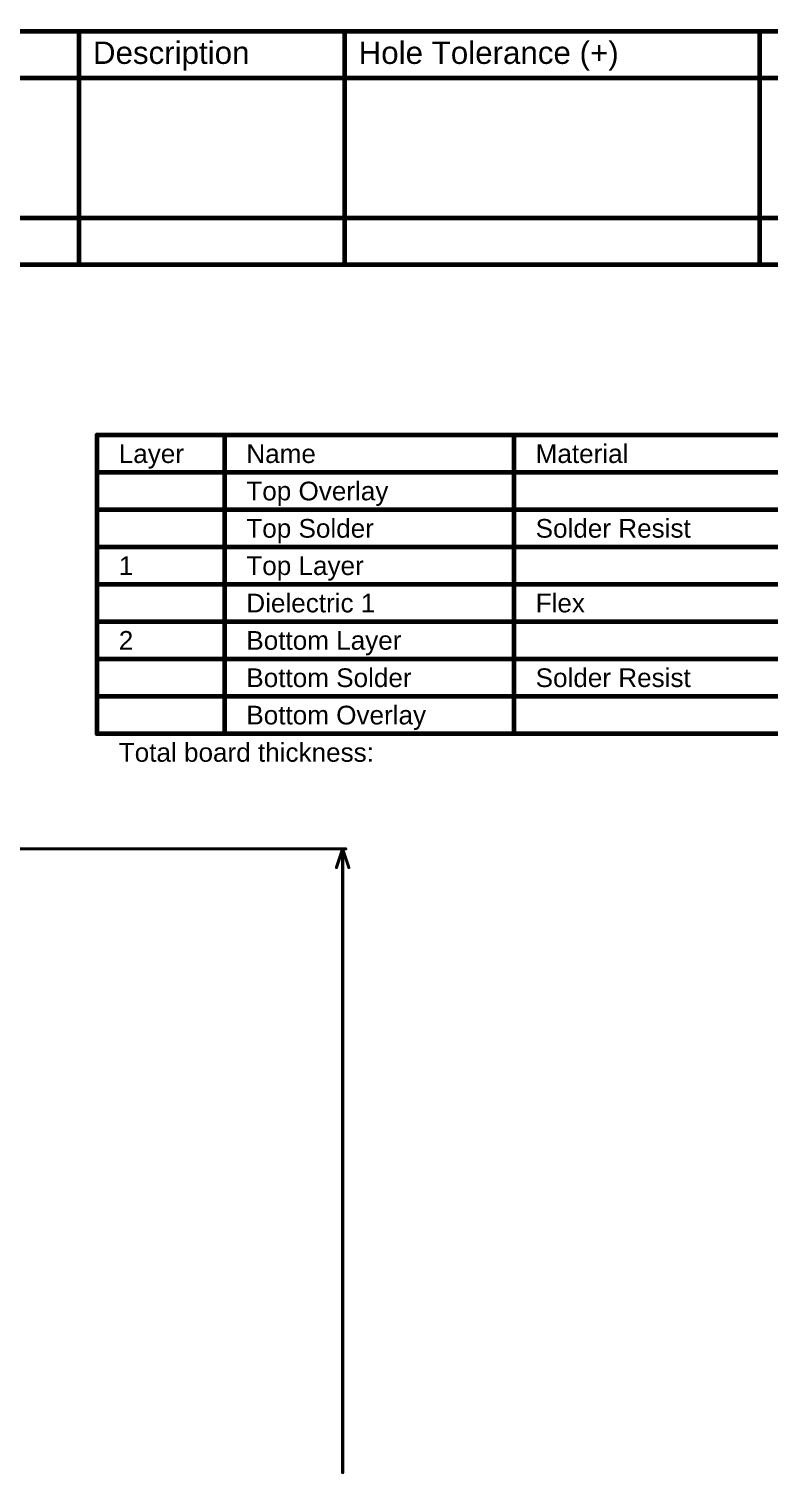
# Model space of a CAD drawing. Header units: inches. Extents: x -3.9 to 9.5, y -7 to 2.6.
# Drawn here: x 4.782 to 7.16, y -2.009 to 2.635 of the extents above; entities that cross this region are included whole.
import ezdxf

# ---------------------------------------------------------------- set-up
doc = ezdxf.new("R2010")
doc.units = ezdxf.units.IN
doc.header["$MEASUREMENT"] = 0
for name, color, linetype in [('Dimension', 6, 'Continuous'), ('Drill Drawing', 1, 'Continuous'), ('Fabrication', 76, 'Continuous')]:
    doc.layers.add(name, color=color, linetype=linetype)
doc.styles.add('Arial', font='', dxfattribs={"height": 0.2})
doc.styles.get('Arial').set_extended_font_data('Arial')

msp = doc.modelspace()

# ---------------------------------------------------------------- linework, layer by layer
at = {"layer": 'Dimension'}
for points in [[(0.6622, 0, 0.01, 0.01, 0), (5.8, 0, 0.01, 0.01, 0)], [(5.77, -0.06, 0.01, 0.01, 0), (5.79, 0, 0.01, 0.01, 0)], [(5.79, 0, 0.01, 0.01, 0), (5.81, -0.06, 0.01, 0.01, 0)], [(5.79, -2.0042, 0.01, 0.01, 0), (5.79, 0, 0.01, 0.01, 0)]]:
    msp.add_lwpolyline(points, format="xyseb", dxfattribs=at)
for points in [[(5.7875, 0, 0.005, 0.005, 1), (5.7925, 0, 0.005, 0.005, 1)], [(5.7875, 0, 0.005, 0.005, 1), (5.7925, 0, 0.005, 0.005, 1)], [(5.7875, 0, 0.005, 0.005, 1), (5.7925, 0, 0.005, 0.005, 1)], [(5.7975, 0, 0.005, 0.005, 1), (5.8025, 0, 0.005, 0.005, 1)], [(5.7675, -0.06, 0.005, 0.005, 1), (5.7725, -0.06, 0.005, 0.005, 1)], [(5.8075, -0.06, 0.005, 0.005, 1), (5.8125, -0.06, 0.005, 0.005, 1)], [(5.7875, -2.0042, 0.005, 0.005, 1), (5.7925, -2.0042, 0.005, 0.005, 1)]]:
    msp.add_lwpolyline(points, format="xyseb", close=True, dxfattribs=at)
at = {"layer": 'Drill Drawing'}
for points in [[(-2.0225, 2.6275, 0.015, 0.015, 0), (8.5086, 2.6275, 0.015, 0.015, 0)], [(4.9426, 1.8775, 0.015, 0.015, 0), (4.9426, 2.6275, 0.015, 0.015, 0)], [(5.7964, 1.8775, 0.015, 0.015, 0), (5.7964, 2.6275, 0.015, 0.015, 0)], [(7.13, 1.8775, 0.015, 0.015, 0), (7.13, 2.6275, 0.015, 0.015, 0)], [(-2.0225, 2.4775, 0.015, 0.015, 0), (8.5086, 2.4775, 0.015, 0.015, 0)], [(-2.0225, 2.0275, 0.015, 0.015, 0), (8.5086, 2.0275, 0.015, 0.015, 0)], [(-2.0225, 1.8775, 0.015, 0.015, 0), (8.5086, 1.8775, 0.015, 0.015, 0)]]:
    msp.add_lwpolyline(points, format="xyseb", dxfattribs=at)
for points in [[(4.9389, 2.6275, 0.0075, 0.0075, 1), (4.9464, 2.6275, 0.0075, 0.0075, 1)], [(5.7926, 2.6275, 0.0075, 0.0075, 1), (5.8001, 2.6275, 0.0075, 0.0075, 1)], [(7.1262, 2.6275, 0.0075, 0.0075, 1), (7.1337, 2.6275, 0.0075, 0.0075, 1)], [(4.9389, 1.8775, 0.0075, 0.0075, 1), (4.9464, 1.8775, 0.0075, 0.0075, 1)], [(5.7926, 1.8775, 0.0075, 0.0075, 1), (5.8001, 1.8775, 0.0075, 0.0075, 1)], [(7.1262, 1.8775, 0.0075, 0.0075, 1), (7.1337, 1.8775, 0.0075, 0.0075, 1)]]:
    msp.add_lwpolyline(points, format="xyseb", close=True, dxfattribs=at)
at = {"layer": 'Fabrication'}
for points in [[(5.0006, 1.33, 0.015, 0.015, 0), (9.4694, 1.33, 0.015, 0.015, 0)], [(5.0006, 0.37, 0.015, 0.015, 0), (5.0006, 1.33, 0.015, 0.015, 0)], [(5.4105, 0.37, 0.015, 0.015, 0), (5.4105, 1.33, 0.015, 0.015, 0)], [(6.3402, 0.37, 0.015, 0.015, 0), (6.3402, 1.33, 0.015, 0.015, 0)], [(5.0006, 1.21, 0.015, 0.015, 0), (9.4694, 1.21, 0.015, 0.015, 0)], [(5.0006, 1.09, 0.015, 0.015, 0), (5.4105, 1.09, 0.015, 0.015, 0)], [(5.4105, 1.09, 0.015, 0.015, 0), (6.3402, 1.09, 0.015, 0.015, 0)], [(6.3402, 1.09, 0.015, 0.015, 0), (7.2, 1.09, 0.015, 0.015, 0)], [(5.0006, 0.97, 0.015, 0.015, 0), (5.4105, 0.97, 0.015, 0.015, 0)], [(5.4105, 0.97, 0.015, 0.015, 0), (6.3402, 0.97, 0.015, 0.015, 0)], [(6.3402, 0.97, 0.015, 0.015, 0), (7.2, 0.97, 0.015, 0.015, 0)], [(5.0006, 0.85, 0.015, 0.015, 0), (5.4105, 0.85, 0.015, 0.015, 0)], [(5.4105, 0.85, 0.015, 0.015, 0), (6.3402, 0.85, 0.015, 0.015, 0)], [(6.3402, 0.85, 0.015, 0.015, 0), (7.2, 0.85, 0.015, 0.015, 0)], [(5.0006, 0.73, 0.015, 0.015, 0), (5.4105, 0.73, 0.015, 0.015, 0)], [(5.4105, 0.73, 0.015, 0.015, 0), (6.3402, 0.73, 0.015, 0.015, 0)], [(6.3402, 0.73, 0.015, 0.015, 0), (7.2, 0.73, 0.015, 0.015, 0)], [(5.0006, 0.61, 0.015, 0.015, 0), (5.4105, 0.61, 0.015, 0.015, 0)], [(5.4105, 0.61, 0.015, 0.015, 0), (6.3402, 0.61, 0.015, 0.015, 0)], [(6.3402, 0.61, 0.015, 0.015, 0), (7.2, 0.61, 0.015, 0.015, 0)], [(5.0006, 0.49, 0.015, 0.015, 0), (5.4105, 0.49, 0.015, 0.015, 0)], [(5.4105, 0.49, 0.015, 0.015, 0), (6.3402, 0.49, 0.015, 0.015, 0)], [(6.3402, 0.49, 0.015, 0.015, 0), (7.2, 0.49, 0.015, 0.015, 0)], [(5.0006, 0.37, 0.015, 0.015, 0), (5.4105, 0.37, 0.015, 0.015, 0)], [(5.4105, 0.37, 0.015, 0.015, 0), (6.3402, 0.37, 0.015, 0.015, 0)], [(6.3402, 0.37, 0.015, 0.015, 0), (7.2, 0.37, 0.015, 0.015, 0)]]:
    msp.add_lwpolyline(points, format="xyseb", dxfattribs=at)
for points in [[(4.9968, 1.33, 0.0075, 0.0075, 1), (5.0043, 1.33, 0.0075, 0.0075, 1)], [(4.9968, 1.33, 0.0075, 0.0075, 1), (5.0043, 1.33, 0.0075, 0.0075, 1)], [(5.4067, 1.33, 0.0075, 0.0075, 1), (5.4142, 1.33, 0.0075, 0.0075, 1)], [(6.3365, 1.33, 0.0075, 0.0075, 1), (6.344, 1.33, 0.0075, 0.0075, 1)], [(4.9968, 1.21, 0.0075, 0.0075, 1), (5.0043, 1.21, 0.0075, 0.0075, 1)], [(4.9968, 1.09, 0.0075, 0.0075, 1), (5.0043, 1.09, 0.0075, 0.0075, 1)], [(5.4067, 1.09, 0.0075, 0.0075, 1), (5.4142, 1.09, 0.0075, 0.0075, 1)], [(5.4067, 1.09, 0.0075, 0.0075, 1), (5.4142, 1.09, 0.0075, 0.0075, 1)], [(6.3365, 1.09, 0.0075, 0.0075, 1), (6.344, 1.09, 0.0075, 0.0075, 1)], [(6.3365, 1.09, 0.0075, 0.0075, 1), (6.344, 1.09, 0.0075, 0.0075, 1)], [(4.9968, 0.97, 0.0075, 0.0075, 1), (5.0043, 0.97, 0.0075, 0.0075, 1)], [(5.4067, 0.97, 0.0075, 0.0075, 1), (5.4142, 0.97, 0.0075, 0.0075, 1)], [(5.4067, 0.97, 0.0075, 0.0075, 1), (5.4142, 0.97, 0.0075, 0.0075, 1)], [(6.3365, 0.97, 0.0075, 0.0075, 1), (6.344, 0.97, 0.0075, 0.0075, 1)], [(6.3365, 0.97, 0.0075, 0.0075, 1), (6.344, 0.97, 0.0075, 0.0075, 1)], [(4.9968, 0.85, 0.0075, 0.0075, 1), (5.0043, 0.85, 0.0075, 0.0075, 1)], [(5.4067, 0.85, 0.0075, 0.0075, 1), (5.4142, 0.85, 0.0075, 0.0075, 1)], [(5.4067, 0.85, 0.0075, 0.0075, 1), (5.4142, 0.85, 0.0075, 0.0075, 1)], [(6.3365, 0.85, 0.0075, 0.0075, 1), (6.344, 0.85, 0.0075, 0.0075, 1)], [(6.3365, 0.85, 0.0075, 0.0075, 1), (6.344, 0.85, 0.0075, 0.0075, 1)], [(4.9968, 0.73, 0.0075, 0.0075, 1), (5.0043, 0.73, 0.0075, 0.0075, 1)], [(5.4067, 0.73, 0.0075, 0.0075, 1), (5.4142, 0.73, 0.0075, 0.0075, 1)], [(5.4067, 0.73, 0.0075, 0.0075, 1), (5.4142, 0.73, 0.0075, 0.0075, 1)], [(6.3365, 0.73, 0.0075, 0.0075, 1), (6.344, 0.73, 0.0075, 0.0075, 1)], [(6.3365, 0.73, 0.0075, 0.0075, 1), (6.344, 0.73, 0.0075, 0.0075, 1)], [(4.9968, 0.61, 0.0075, 0.0075, 1), (5.0043, 0.61, 0.0075, 0.0075, 1)], [(5.4067, 0.61, 0.0075, 0.0075, 1), (5.4142, 0.61, 0.0075, 0.0075, 1)], [(5.4067, 0.61, 0.0075, 0.0075, 1), (5.4142, 0.61, 0.0075, 0.0075, 1)], [(6.3365, 0.61, 0.0075, 0.0075, 1), (6.344, 0.61, 0.0075, 0.0075, 1)], [(6.3365, 0.61, 0.0075, 0.0075, 1), (6.344, 0.61, 0.0075, 0.0075, 1)], [(4.9968, 0.49, 0.0075, 0.0075, 1), (5.0043, 0.49, 0.0075, 0.0075, 1)], [(5.4067, 0.49, 0.0075, 0.0075, 1), (5.4142, 0.49, 0.0075, 0.0075, 1)], [(5.4067, 0.49, 0.0075, 0.0075, 1), (5.4142, 0.49, 0.0075, 0.0075, 1)], [(6.3365, 0.49, 0.0075, 0.0075, 1), (6.344, 0.49, 0.0075, 0.0075, 1)], [(6.3365, 0.49, 0.0075, 0.0075, 1), (6.344, 0.49, 0.0075, 0.0075, 1)], [(4.9968, 0.37, 0.0075, 0.0075, 1), (5.0043, 0.37, 0.0075, 0.0075, 1)], [(4.9968, 0.37, 0.0075, 0.0075, 1), (5.0043, 0.37, 0.0075, 0.0075, 1)], [(5.4067, 0.37, 0.0075, 0.0075, 1), (5.4142, 0.37, 0.0075, 0.0075, 1)], [(5.4067, 0.37, 0.0075, 0.0075, 1), (5.4142, 0.37, 0.0075, 0.0075, 1)], [(5.4067, 0.37, 0.0075, 0.0075, 1), (5.4142, 0.37, 0.0075, 0.0075, 1)], [(6.3365, 0.37, 0.0075, 0.0075, 1), (6.344, 0.37, 0.0075, 0.0075, 1)], [(6.3365, 0.37, 0.0075, 0.0075, 1), (6.344, 0.37, 0.0075, 0.0075, 1)], [(6.3365, 0.37, 0.0075, 0.0075, 1), (6.344, 0.37, 0.0075, 0.0075, 1)]]:
    msp.add_lwpolyline(points, format="xyseb", close=True, dxfattribs=at)

# ---------------------------------------------------------------- texts
at = {"layer": 'Drill Drawing', "style": 'Arial'}
for s, p in [('Description', (4.9876, 2.5225)), ('Hole Tolerance (+)', (5.8414, 2.5225))]:
    msp.add_text(s, height=0.072, dxfattribs=at).set_placement(p)
at = {"layer": 'Fabrication', "style": 'Arial'}
for s, p in [('Material', (6.4102, 1.24)), ('Layer', (5.0706, 1.24)), ('Name', (5.4805, 1.24)), ('Top Overlay', (5.4805, 1.12)), ('Top Solder', (5.4805, 1)), ('Solder Resist', (6.4102, 1)), ('1', (5.0706, 0.88)), ('Top Layer', (5.4805, 0.88)), ('Dielectric 1', (5.4805, 0.76)), ('Flex', (6.4102, 0.76)), ('2', (5.0706, 0.64)), ('Bottom Layer', (5.4805, 0.64)), ('Bottom Solder', (5.4805, 0.52)), ('Solder Resist', (6.4102, 0.52)), ('Bottom Overlay', (5.4805, 0.4)), ('Total board thickness:', (5.0706, 0.28))]:
    msp.add_text(s, height=0.06, dxfattribs=at).set_placement(p)

doc.saveas('drawing.dxf')
